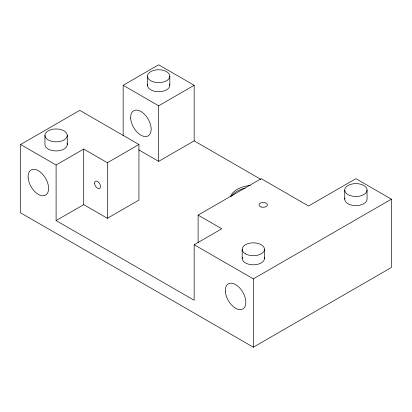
<?xml version="1.0" encoding="UTF-8"?>
<svg xmlns="http://www.w3.org/2000/svg" width="412" height="412" viewBox="0 0 412 412"><rect width="100%" height="100%" fill="white"/><g stroke="black" fill="none" stroke-linecap="round" stroke-linejoin="round"><path stroke-width="0.62" d="M20.6 144.509L79.768 110.349L138.942 144.509L138.942 200.078L107.383 218.298L83.713 204.635L56.104 220.575L56.104 165.006L20.6 144.509L20.6 212.834L253.334 347.203L391.4 267.491L391.4 199.166L355.896 178.669L308.562 206L261.223 178.669L198.11 215.11L198.11 242.575M123.162 135.754L123.162 85.294L158.666 64.797L194.165 85.294L194.165 140.868L260.858 179.369M56.104 165.006L83.713 149.062L107.383 162.73L138.942 144.509M123.162 85.294L158.666 105.791L194.165 85.294M138.695 149.834L158.666 161.365L194.165 140.868M56.104 220.575L194.165 300.286L194.165 244.718L221.78 228.773L198.11 215.11M194.165 244.718L253.334 278.878L391.4 199.166M367.056 190.056A11.155 6.443 0 0 1 350.318 195.638A11.155 6.443 0 0 1 350.318 184.478A11.155 6.443 0 0 1 367.056 190.056L367.056 199.166A11.155 6.443 0 0 1 354.923 205.583A11.155 6.443 0 0 1 344.911 198.048M344.741 190.056L344.741 199.166M264.494 249.27L264.494 258.381M253.334 278.878L253.334 347.203M242.179 249.27L242.179 258.381M169.821 76.184A11.155 6.443 0 0 1 153.084 81.761A11.155 6.443 0 0 1 153.084 70.606A11.155 6.443 0 0 1 169.821 76.184L169.821 85.294M158.666 105.791L158.666 161.365M147.506 76.184L147.506 85.294M107.383 162.73L107.383 218.298M83.713 149.062L83.713 204.635M67.259 135.399A11.155 6.443 0 0 1 50.521 140.976A11.155 6.443 0 0 1 50.521 129.821A11.155 6.443 0 0 1 67.259 135.399L67.259 144.509M44.944 135.399L44.944 144.509A11.155 6.443 0 0 0 57.077 150.926A11.155 6.443 0 0 0 67.089 143.386M169.651 84.177A11.155 6.443 0 0 1 158.666 91.737A11.155 6.443 0 0 1 147.676 84.177M230.565 196.303A24.545 14.173 0 0 1 250.378 185.426M264.324 257.263A11.155 6.443 0 0 1 253.334 264.823A11.155 6.443 0 0 1 242.349 257.263M231.426 196.416A24.545 14.173 0 0 1 245.058 188.14M225.385 291.763A14.502 8.374 60 0 0 241.612 309.474A14.502 8.374 60 0 0 239.758 288.003A14.502 8.374 60 0 0 225.385 291.763M28.15 177.891A14.502 8.374 60 0 0 44.378 195.602A14.502 8.374 60 0 0 42.524 174.132A14.502 8.374 60 0 0 28.15 177.891M130.712 118.677A14.502 8.374 60 0 0 146.94 136.393A14.502 8.374 60 0 0 145.086 114.917A14.502 8.374 60 0 0 130.712 118.677M94.564 183.113A4.182 2.415 60 0 0 98.998 188.634A4.182 2.415 60 0 0 98.998 182.717A4.182 2.415 60 0 0 94.564 183.113M261.105 206.953A4.182 2.415 0 0 0 267.383 204.862A4.182 2.415 0 0 0 261.105 202.771A4.182 2.415 0 0 0 261.105 206.953M245.449 253.828A11.155 6.443 0 0 0 264.113 250.939A11.155 6.443 0 0 0 250.45 243.049A11.155 6.443 0 0 0 245.449 253.828"/></g></svg>
